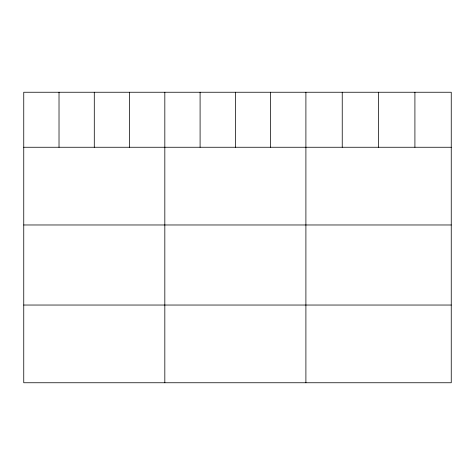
<?xml version="1.0" encoding="UTF-8"?>
<svg xmlns="http://www.w3.org/2000/svg" width="475" height="475" viewBox="0 0 475 475"><rect width="100%" height="100%" fill="white"/><g stroke="black" fill="none" stroke-linecap="round" stroke-linejoin="round"><path stroke-width="0.71" d="M451.25 147.256L451.25 382.755L23.75 382.755L23.75 92.245L451.25 92.245L451.25 147.256L23.75 147.256M23.75 224.972L451.25 224.972M23.75 305.039L451.25 305.039M414.912 92.245L414.912 147.256M378.575 92.245L378.575 147.256M342.238 92.245L342.238 147.256M305.9 92.245L305.9 382.755M270.631 92.245L270.631 147.256M235.362 92.245L235.362 147.256M200.094 92.245L200.094 147.256M164.825 92.245L164.825 382.755M129.556 92.245L129.556 147.256M94.288 92.245L94.288 147.256M59.019 92.245L59.019 147.256"/></g></svg>
